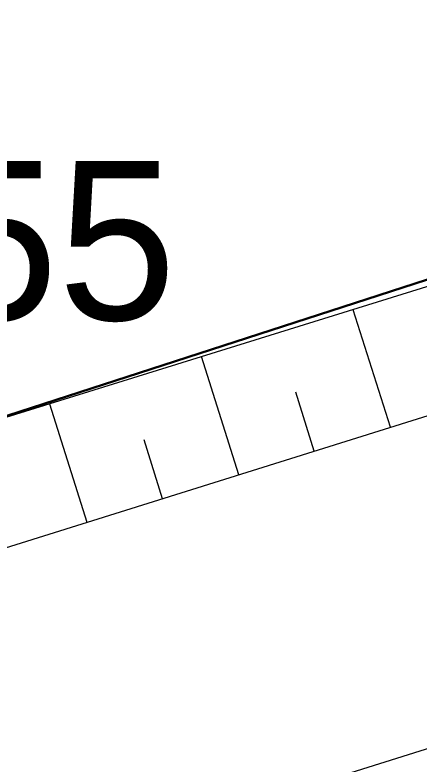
# Model space of a CAD drawing. Header units: metres. Extents: x 535494 to 535891, y 1837335 to 1837611.
# Drawn here: x 535723.65 to 535728.74, y 1837499.19 to 1837508.62 of the extents above; entities that cross this region are included whole.
import ezdxf
from ezdxf.enums import TextEntityAlignment as Align

# ---------------------------------------------------------------- set-up
doc = ezdxf.new("R2010")
doc.units = ezdxf.units.M
doc.header["$MEASUREMENT"] = 0
doc.linetypes.add('DGN Style 2', pattern=[2.8916, 1.73496, -1.15664])
for name, color, linetype, lineweight in [('Level 2', 1, 'Continuous', 0), ('Level 4', 1, 'Continuous', 0), ('Level 5', 1, 'Continuous', 0), ('Level 8', 1, 'Continuous', 0), ('Level 9', 1, 'Continuous', 0)]:
    doc.layers.add(name, color=color, linetype=linetype, lineweight=lineweight)
doc.styles.add('Style-CHAR_FAST_FONT', font='CHAR_FAST_FONT.shx')

msp = doc.modelspace()

# ---------------------------------------------------------------- linework, layer by layer
at = {"layer": 'Level 2', "color": 7, "linetype": 'Continuous', "lineweight": 0}
for p, q in [((535728.38, 1837503.43), (535727.91, 1837504.91)), ((535726.47, 1837502.83), (535726, 1837504.32)), ((535727.42, 1837503.13), (535727.19, 1837503.87)), ((535724.56, 1837502.23), (535724.09, 1837503.72)), ((535725.51, 1837502.53), (535725.28, 1837503.27))]:
    msp.add_line(p, q, dxfattribs=at)
at = {"layer": 'Level 2', "color": 7, "linetype": 'Continuous', "lineweight": 0, "flags": 128}
for points in [[(535741.81, 1837509.27), (535730.74, 1837505.79), (535717.37, 1837501.64), (535707.16, 1837497.64), (535698.52, 1837494.8), (535690.4, 1837492.53), (535690.4, 1837492.53)], [(535742.35, 1837507.79), (535731.21, 1837504.31), (535717.84, 1837500.13), (535707.4, 1837496.87), (535698.73, 1837494.14), (535690.71, 1837491.57), (535690.7, 1837491.57)]]:
    msp.add_lwpolyline(points, dxfattribs=at)
at = {"layer": 'Level 5', "color": 7, "linetype": 'Continuous', "lineweight": 30}
msp.add_line((535722.18, 1837503.13), (535745.86, 1837510.8), dxfattribs=at)
at = {"layer": 'Level 8', "color": 7, "linetype": 'DGN Style 2', "lineweight": 0, "flags": 128}
msp.add_lwpolyline([(535742.3501, 1837507.7928, -0.428755), (535739.9096, 1837502.8392), (535739.91, 1837502.84), (535732.4, 1837500.49), (535719.04, 1837496.32), (535708.6, 1837493.05), (535699.94, 1837490.32), (535691.93, 1837487.76), (535691.93, 1837487.76)], format="xyb", dxfattribs=at)
at = {"layer": 'Level 9', "color": 7, "linetype": 'Continuous', "lineweight": 0, "flags": 128}
msp.add_lwpolyline([(535741.81, 1837509.27), (535730.74, 1837505.79), (535717.37, 1837501.64), (535707.16, 1837497.64), (535698.52, 1837494.8), (535690.4, 1837492.53), (535690.4, 1837492.53)], dxfattribs=at)

# ---------------------------------------------------------------- texts
at = {"layer": 'Level 4', "color": 1, "linetype": 'Continuous', "lineweight": 0, "style": 'Style-CHAR_FAST_FONT'}
msp.add_text('55', height=1.99998, dxfattribs=at).set_placement((535724.1935, 1837505.78), align=Align.MIDDLE_CENTER)

doc.saveas('drawing.dxf')
